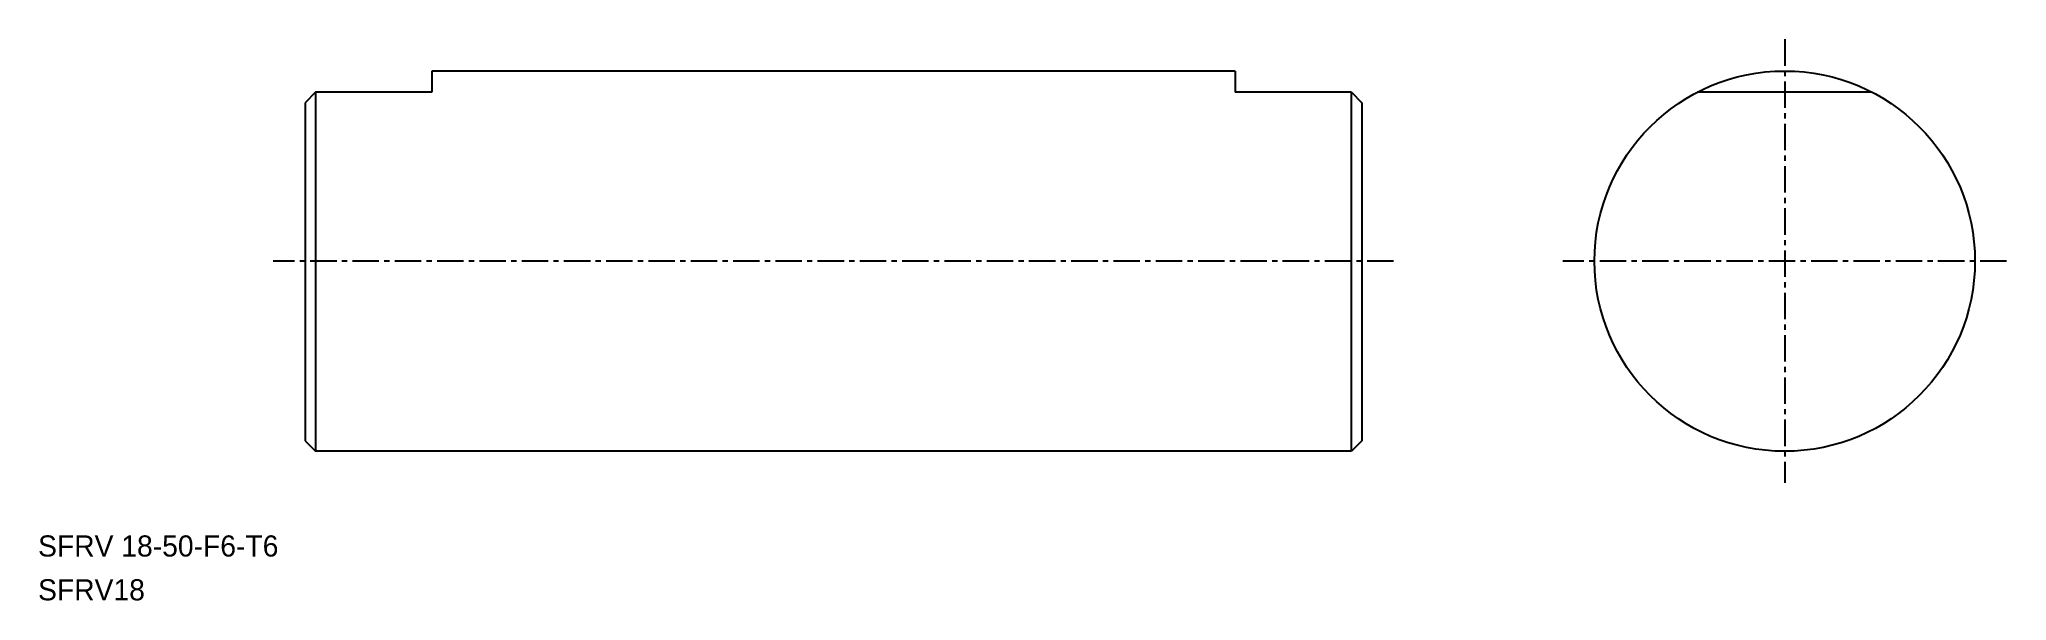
# Model space of a CAD drawing. Extents: x 31.8 to 124.9, y -15.6 to 10.9.
import ezdxf

# ---------------------------------------------------------------- set-up
doc = ezdxf.new("R2010")
doc.units = 0
doc.linetypes.add('CENTER', pattern=[2, 1.25, -0.25, 0.25, -0.25])
doc.layers.get('0').update_dxf_attribs({"linetype": 'CONTINUOUS'})
doc.layers.add('CENTER', color=1, linetype='CENTER')

msp = doc.modelspace()

# ---------------------------------------------------------------- linework, layer by layer
at = {"color": 7, "linetype": 'CONTINUOUS'}
for p, q in [((88.373, 9.427), (50.373, 9.427)), ((50.373, 9.427), (50.373, 8.427)), ((88.373, 9.427), (88.373, 8.427)), ((44.873, 8.427), (44.373, 7.927)), ((50.373, 8.427), (44.873, 8.427)), ((44.873, 8.427), (44.873, -8.573)), ((93.873, 8.427), (88.373, 8.427)), ((93.873, 8.427), (94.373, 7.927)), ((93.873, -8.573), (93.873, 8.427)), ((118.496, 8.427), (110.249, 8.427)), ((44.373, 7.927), (44.373, -8.073)), ((94.373, 7.927), (94.373, -8.073)), ((44.373, -8.073), (44.873, -8.573)), ((94.373, -8.073), (93.873, -8.573)), ((93.873, -8.573), (44.873, -8.573))]:
    msp.add_line(p, q, dxfattribs=at)
msp.add_circle((114.373, 0.427), 9, dxfattribs=at)
at = {"layer": 'CENTER', "color": 1, "linetype": 'CENTER'}
for p, q in [((114.373, 10.927), (114.373, -10.073)), ((95.873, 0.427), (42.873, 0.427)), ((124.873, 0.427), (103.873, 0.427))]:
    msp.add_line(p, q, dxfattribs=at)

# ---------------------------------------------------------------- texts
at = {"color": 7, "linetype": 'CONTINUOUS'}
for s, p in [('SFRV 18-50-F6-T6', (31.745, -13.555)), ('SFRV18', (31.745, -15.63))]:
    msp.add_text(s, height=1, dxfattribs=at).set_placement(p)

doc.saveas('drawing.dxf')
